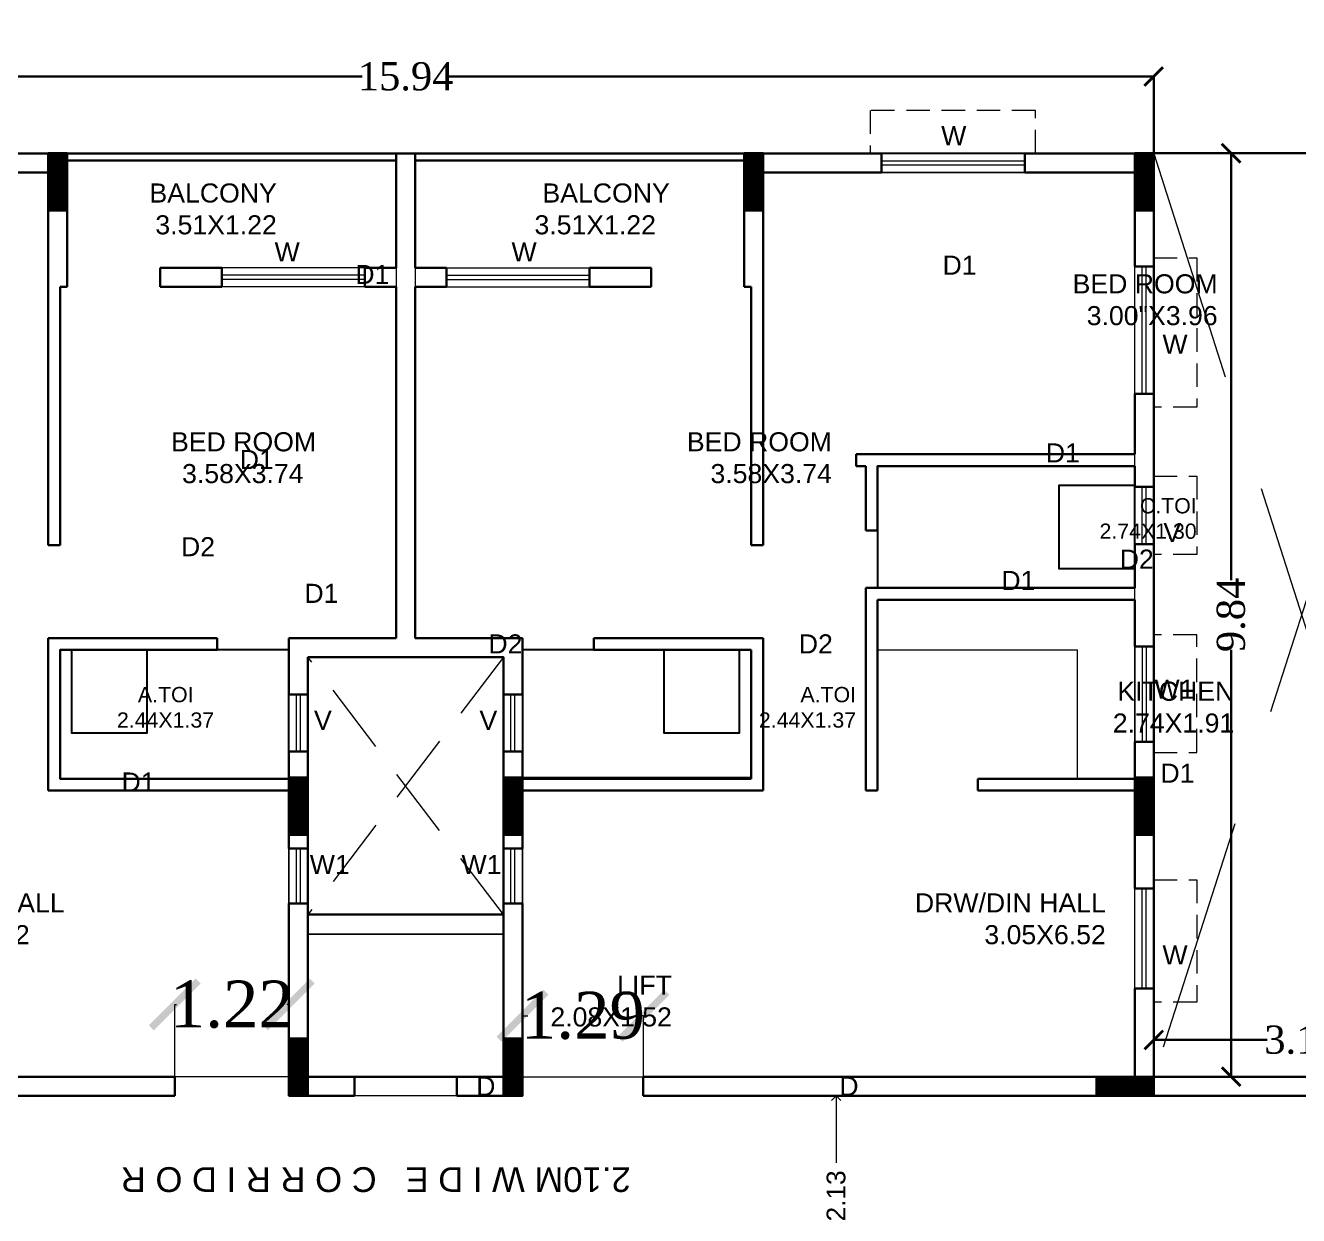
# Model space of a CAD drawing. Header units: metres. Extents: x 0 to 63445, y 32325 to 32915.
# Drawn here: x 63207.67 to 63221.24, y 32763.51 to 32776.19 of the extents above; entities that cross this region are included whole.
import ezdxf

# ---------------------------------------------------------------- set-up
doc = ezdxf.new("R2010")
doc.units = ezdxf.units.M
doc.header["$MEASUREMENT"] = 0
doc.header["$PDMODE"] = 34
doc.header["$PDSIZE"] = -10
for name, pattern in [('CONTINULUS', [0]), ('DASHED', [0.75, 0.5, -0.25]), ('DASHED2', [0.375, 0.25, -0.125])]:
    doc.linetypes.add(name, pattern=pattern)
doc.layers.get('0').update_dxf_attribs({"lineweight": 25})
doc.layers.add('BLK_1_FLR_1_BATH', color=3, linetype='Continuous', plot=False)
doc.layers.add('BLK_1_FLR_1_WATER_CLOSET', color=2, linetype='Continuous', plot=False)
for name, color, linetype, lineweight in [('BLK_1_FLR_1_BLT_UP_AREA', 14, 'DASHED', 9), ('BLK_1_FLR_1_BLT_UP_AREA_DEDUCT', 41, 'DASHED', 9), ('BLK_1_FLR_1_EXIT_WIDTH_DOOR', 7, 'Continuous', 0), ('BLK_1_FLR_1_LIFT_3', 1, 'DASHED', 9), ('BLK_1_FLR_1_UNITFA', 7, 'Continuous', 0), ('COLUMN', 1, 'Continuous', 30), ('DIM', 56, 'Continuous', 20), ('elev', 252, 'Continuous', 20), ('hatch', 251, 'Continuous', 20), ('PASSAGE_DOUBLELOADED', 7, 'Continuous', 20), ('TEXT-2', 65, 'Continuous', 18), ('wall', 7, 'Continuous', 30), ('window', 154, 'Continuous', 9)]:
    doc.layers.add(name, color=color, linetype=linetype, lineweight=lineweight)
doc.layers.add('text', color=65, linetype='Continuous')
doc.styles.add('Arial', font='arial.ttf', dxfattribs={"height": 0.2})
doc.styles.add('AutoDCRFont', font='arial.ttf')
doc.styles.get("Standard").update_dxf_attribs({"font": 'arial.ttf', "height": 0.4})
doc.styles.add('style2', font='arial.ttf', dxfattribs={"height": 0.25})
doc.styles.add('TNR', font='times.ttf', dxfattribs={"height": 0.5})
doc.dimstyles.new('ARCHANA', dxfattribs={"dimscale": 0, "dimtxt": 0.5, "dimasz": 0.5, "dimexe": 0, "dimexo": 0, "dimgap": 0, "dimtad": 0, "dimzin": 0, "dimdsep": 46, "dimtxsty": 'TNR', "dimblk": 'ARCHTICK', "dimcen": 0.09, "dimclrd": 36, "dimclre": 36, "dimclrt": 7, "dimadec": 0, "dimazin": 0, "dimtfac": 1, "dimtofl": 0, "dimtmove": 0, "dimatfit": 3, "dimldrblk": 'ARCHTICK', "dimfxl": 1, "dimfrac": 2, "dimtolj": 1, "dimtzin": 0, "dimlwd": -1, "dimlwe": -1, "dimarcsym": 0})
doc.dimstyles.new('INT DIM', dxfattribs={"dimtxt": 0.3, "dimasz": 0.1, "dimexe": 0.18, "dimexo": 0.0625, "dimgap": 0.09, "dimtad": 0, "dimzin": 0, "dimdsep": 46, "dimtxsty": 'style2', "dimblk": 'OPEN90', "dimcen": 0.09, "dimse1": 1, "dimse2": 1, "dimclrd": 250, "dimclrt": 256, "dimadec": 0, "dimazin": 0, "dimtfac": 1, "dimtofl": 0, "dimtmove": 0, "dimatfit": 3, "dimfxl": 0.18, "dimtolj": 1, "dimtzin": 0, "dimlwd": -1, "dimarcsym": 0})

# ---------------------------------------------------------------- blocks, each defined once
blk = doc.blocks.new('A$C7D115503')
at = {"layer": 'COLUMN', "ltscale": 3}
h = blk.add_hatch(dxfattribs=at)
h.set_pattern_fill('ANSI31', color=256, style=0)
h.paths.add_polyline_path([(-14.36, -11.59), (-6.36, -11.59), (-6.36, 12.41), (-14.36, 12.41)])
at = {"layer": 'COLUMN', "ltscale": 0.05}
for p, q in [((-14.36, 12.41), (-6.36, 12.41)), ((-14.36, 12.41), (-14.36, -11.59)), ((-6.36, 12.41), (-6.36, -11.59)), ((-6.36, -11.59), (-14.36, -11.59))]:
    blk.add_line(p, q, dxfattribs=at)
blk = doc.blocks.new('_ArchTick')
at = {"color": 0, "linetype": 'ByBlock', "const_width": 0.15}
blk.add_lwpolyline([(-0.5, -0.5), (0.5, 0.5)], dxfattribs=at)
blk = doc.blocks.new('*D258')
at = {"layer": 'Defpoints', "color": 0, "ltscale": 0.5, "transparency": 16777216}
for p in [(63219.694, 32775.641), (63203.75, 32774.823), (63219.694, 32774.823)]:
    blk.add_point(p, dxfattribs=at)
at = {"layer": 'wall', "color": 36, "ltscale": 0.5, "transparency": 16777216}
for p, q in [((63203.75, 32774.823), (63203.75, 32775.641)), ((63203.75, 32775.641), (63211.257, 32775.641)), ((63219.694, 32775.641), (63212.187, 32775.641)), ((63219.694, 32774.823), (63219.694, 32775.641))]:
    blk.add_line(p, q, dxfattribs=at)
at = {"layer": 'wall', "color": 36, "ltscale": 0.5, "transparency": 16777216, "xscale": 0.2, "yscale": 0.2, "zscale": 0.2, "rotation": 180}
blk.add_blockref('_ArchTick', (63203.75, 32775.641), dxfattribs=at)
at = {"layer": 'wall', "color": 36, "ltscale": 0.5, "transparency": 16777216, "xscale": 0.2, "yscale": 0.2, "zscale": 0.2}
blk.add_blockref('_ArchTick', (63219.694, 32775.641), dxfattribs=at)
at = {"layer": 'wall', "color": 7, "ltscale": 0.5, "transparency": 16777216, "insert": (63211.722, 32775.641), "char_height": 0.5, "attachment_point": 5, "style": 'TNR'}
blk.add_mtext('\\A1;{\\H0.6x;15.94}', dxfattribs=at)
blk = doc.blocks.new('*D259')
at = {"layer": 'Defpoints', "color": 0, "ltscale": 0.5, "transparency": 16777216}
for p in [(63219.694, 32774.824), (63219.694, 32764.985), (63220.518, 32764.985)]:
    blk.add_point(p, dxfattribs=at)
at = {"layer": 'wall', "color": 36, "ltscale": 0.5, "transparency": 16777216}
for p, q in [((63219.694, 32774.824), (63220.518, 32774.824)), ((63220.518, 32774.824), (63220.518, 32770.276)), ((63220.518, 32764.985), (63220.518, 32769.533)), ((63219.694, 32764.985), (63220.518, 32764.985))]:
    blk.add_line(p, q, dxfattribs=at)
at = {"layer": 'wall', "color": 36, "ltscale": 0.5, "transparency": 16777216, "xscale": 0.2, "yscale": 0.2, "zscale": 0.2}
for p, rotation in [((63220.518, 32774.824), 90), ((63220.518, 32764.985), 270)]:
    blk.add_blockref('_ArchTick', p, dxfattribs=dict(at, rotation=rotation))
at = {"layer": 'wall', "color": 7, "ltscale": 0.5, "transparency": 16777216, "insert": (63220.518, 32769.905), "char_height": 0.5, "attachment_point": 5, "rotation": 90, "style": 'TNR'}
blk.add_mtext('\\A1;{\\H0.6x;9.84}', dxfattribs=at)
blk = doc.blocks.new('*D260')
at = {"layer": 'Defpoints', "color": 0, "ltscale": 0.5, "transparency": 16777216}
for p in [(63219.694, 32765.377), (63219.694, 32764.985), (63222.843, 32764.985)]:
    blk.add_point(p, dxfattribs=at)
at = {"layer": 'wall', "color": 36, "ltscale": 0.5, "transparency": 16777216}
for p, q in [((63219.694, 32764.985), (63219.694, 32765.377)), ((63219.694, 32765.377), (63220.904, 32765.377)), ((63222.843, 32765.377), (63221.632, 32765.377)), ((63222.843, 32764.985), (63222.843, 32765.377))]:
    blk.add_line(p, q, dxfattribs=at)
at = {"layer": 'wall', "color": 36, "ltscale": 0.5, "transparency": 16777216, "xscale": 0.2, "yscale": 0.2, "zscale": 0.2, "rotation": 180}
blk.add_blockref('_ArchTick', (63219.694, 32765.377), dxfattribs=at)
at = {"layer": 'wall', "color": 36, "ltscale": 0.5, "transparency": 16777216, "xscale": 0.2, "yscale": 0.2, "zscale": 0.2}
blk.add_blockref('_ArchTick', (63222.843, 32765.377), dxfattribs=at)
at = {"layer": 'wall', "color": 7, "ltscale": 0.5, "transparency": 16777216, "insert": (63221.268, 32765.377), "char_height": 0.5, "attachment_point": 5, "style": 'TNR'}
blk.add_mtext('\\A1;{\\H0.6x;3.15}', dxfattribs=at)
blk = doc.blocks.new('_Open90')
at = {"color": 0, "linetype": 'ByBlock', "lineweight": -2}
for p, q in [((0, 0), (-1, 0)), ((-0.5, 0.5), (0, 0)), ((0, 0), (-0.5, -0.5))]:
    blk.add_line(p, q, dxfattribs=at)
blk = doc.blocks.new('*D323')
at = {"layer": 'Defpoints', "color": 0, "linetype": 'CONTINULUS', "ltscale": 0.05, "transparency": 16777216}
for p in [(63215.61, 32764.782), (63216.309, 32764.782), (63215.85, 32762.648)]:
    blk.add_point(p, dxfattribs=at)
at = {"layer": 'PASSAGE_DOUBLELOADED', "color": 250, "ltscale": 0.05, "transparency": 16777216}
for p, q in [((63216.309, 32764.682), (63216.309, 32764.067)), ((63216.309, 32762.748), (63216.309, 32763.364))]:
    blk.add_line(p, q, dxfattribs=at)
at = {"layer": 'PASSAGE_DOUBLELOADED', "color": 250, "linetype": 'CONTINULUS', "ltscale": 0.05, "transparency": 16777216, "xscale": 0.1, "yscale": 0.1, "zscale": 0.1}
for p, rotation in [((63216.309, 32764.782), 90), ((63216.309, 32762.648), 270)]:
    blk.add_blockref('_Open90', p, dxfattribs=dict(at, rotation=rotation))
at = {"layer": 'PASSAGE_DOUBLELOADED', "linetype": 'CONTINULUS', "ltscale": 0.05, "transparency": 16777216, "insert": (63216.309, 32763.715), "char_height": 0.2, "attachment_point": 5, "rotation": 90, "style": 'Arial', "bg_fill": 3, "box_fill_scale": 1.25, "bg_fill_color": 256, "bg_fill_true_color": 13158600, "bg_fill_transparency": 0}
blk.add_mtext('\\A1;2.13', dxfattribs=at)
blk = doc.blocks.new('*D433')
at = {"layer": 'Defpoints', "color": 0, "ltscale": 3, "transparency": 16777216}
for p in [(0.832, 32781.665), (63266.619, 32781.665), (0, 32768.914)]:
    blk.add_point(p, dxfattribs=at)
at = {"layer": 'DIM', "ltscale": 3, "transparency": 16777216}
for p, q in [((5.832, 32781.665), (0.832, 32781.665)), ((0.832, 32781.665), (0.832, 32775.684)), ((0.832, 32768.914), (0.832, 32774.895)), ((0, 32768.914), (0.832, 32768.914))]:
    blk.add_line(p, q, dxfattribs=at)
at = {"layer": 'DIM', "ltscale": 3, "transparency": 16777216, "xscale": 0.05, "yscale": 0.05, "zscale": 0.05}
for p, rotation in [((0.832, 32781.665), 90), ((0.832, 32768.914), 270)]:
    blk.add_blockref('_ArchTick', p, dxfattribs=dict(at, rotation=rotation))
at = {"layer": 'DIM', "color": 7, "ltscale": 3, "transparency": 16777216, "insert": (0.832, 32775.289), "char_height": 0.4, "attachment_point": 5, "rotation": 90}
blk.add_mtext('\\A1;{\\H0.6x;12.75}', dxfattribs=at)
blk = doc.blocks.new('*D465')
at = {"layer": 'BLK_1_FLR_1_EXIT_WIDTH_DOOR', "color": 36, "ltscale": 0.5, "transparency": 16777216}
for p, q in [((63209.262, 32764.782), (63209.262, 32765.754)), ((63209.262, 32765.754), (63209.282, 32765.754)), ((63210.477, 32765.754), (63210.457, 32765.754)), ((63210.477, 32764.782), (63210.477, 32765.754))]:
    blk.add_line(p, q, dxfattribs=at)
at = {"layer": 'Defpoints', "color": 0, "ltscale": 0.5, "transparency": 16777216}
for p in [(63210.477, 32765.754), (63209.262, 32764.782), (63210.477, 32764.782)]:
    blk.add_point(p, dxfattribs=at)
at = {"layer": 'BLK_1_FLR_1_EXIT_WIDTH_DOOR', "color": 36, "ltscale": 0.5, "transparency": 16777216, "xscale": 0.5, "yscale": 0.5, "zscale": 0.5, "rotation": 180}
blk.add_blockref('_ArchTick', (63209.262, 32765.754), dxfattribs=at)
at = {"layer": 'BLK_1_FLR_1_EXIT_WIDTH_DOOR', "color": 36, "ltscale": 0.5, "transparency": 16777216, "xscale": 0.5, "yscale": 0.5, "zscale": 0.5}
blk.add_blockref('_ArchTick', (63210.477, 32765.754), dxfattribs=at)
at = {"layer": 'BLK_1_FLR_1_EXIT_WIDTH_DOOR', "color": 7, "ltscale": 0.5, "transparency": 16777216, "insert": (63209.87, 32765.754), "char_height": 0.5, "attachment_point": 5, "style": 'TNR'}
blk.add_mtext('\\A1;1.22', dxfattribs=at)
blk = doc.blocks.new('*D467')
at = {"layer": 'BLK_1_FLR_1_EXIT_WIDTH_DOOR', "color": 36, "ltscale": 0.5, "transparency": 16777216}
for p, q in [((63212.967, 32764.782), (63212.967, 32765.635)), ((63212.967, 32765.635), (63213.024, 32765.635)), ((63214.255, 32765.635), (63214.198, 32765.635)), ((63214.255, 32764.782), (63214.255, 32765.635))]:
    blk.add_line(p, q, dxfattribs=at)
at = {"layer": 'Defpoints', "color": 0, "ltscale": 0.5, "transparency": 16777216}
for p in [(63214.255, 32765.635), (63212.967, 32764.782), (63214.255, 32764.782)]:
    blk.add_point(p, dxfattribs=at)
at = {"layer": 'BLK_1_FLR_1_EXIT_WIDTH_DOOR', "color": 36, "ltscale": 0.5, "transparency": 16777216, "xscale": 0.5, "yscale": 0.5, "zscale": 0.5, "rotation": 180}
blk.add_blockref('_ArchTick', (63212.967, 32765.635), dxfattribs=at)
at = {"layer": 'BLK_1_FLR_1_EXIT_WIDTH_DOOR', "color": 36, "ltscale": 0.5, "transparency": 16777216, "xscale": 0.5, "yscale": 0.5, "zscale": 0.5}
blk.add_blockref('_ArchTick', (63214.255, 32765.635), dxfattribs=at)
at = {"layer": 'BLK_1_FLR_1_EXIT_WIDTH_DOOR', "color": 7, "ltscale": 0.5, "transparency": 16777216, "insert": (63213.611, 32765.635), "char_height": 0.5, "attachment_point": 5, "style": 'TNR'}
blk.add_mtext('\\A1;1.29', dxfattribs=at)

msp = doc.modelspace()

# ---------------------------------------------------------------- linework, layer by layer
at = {"layer": 'BLK_1_FLR_1_BATH', "color": 3}
for points in [[(63219.4908, 32771.4902), (63216.7513, 32771.4902), (63216.7513, 32770.1936), (63219.4908, 32770.1936)], [(63210.4774, 32769.532), (63208.0389, 32769.532), (63208.0389, 32768.1603), (63210.4774, 32768.1603)], [(63215.4052, 32769.532), (63212.9667, 32769.532), (63212.9667, 32768.173), (63215.4052, 32768.173)]]:
    msp.add_lwpolyline(points, close=True, dxfattribs=at)
at = {"layer": 'BLK_1_FLR_1_BLT_UP_AREA_DEDUCT', "color": 14, "linetype": 'Continuous'}
for points in [[(63222.8426, 32764.782), (63219.694, 32764.782), (63219.694, 32774.8239), (63222.8426, 32774.8239)], [(63212.7634, 32769.4558), (63210.6806, 32769.4558), (63210.6806, 32766.7125), (63212.7634, 32766.7125)], [(63210.6806, 32766.5025), (63212.7634, 32766.5025), (63212.7634, 32764.9852), (63210.6806, 32764.9852)]]:
    msp.add_lwpolyline(points, close=True, dxfattribs=at)
at = {"layer": 'BLK_1_FLR_1_LIFT_3', "color": 1, "linetype": 'CONTINULUS', "ltscale": 0.05}
msp.add_lwpolyline([(63212.7634, 32766.5025), (63210.6806, 32766.5025), (63210.6806, 32764.9852), (63212.7634, 32764.9852)], close=True, dxfattribs=at)
at = {"layer": 'BLK_1_FLR_1_UNITFA', "color": 3, "ltscale": 0.5}
for points in [[(63211.6204, 32774.7466), (63211.6204, 32769.659), (63210.4773, 32769.659), (63210.4773, 32764.9852), (63203.9532, 32764.9852), (63203.9532, 32774.6196), (63207.9881, 32774.6196), (63207.9881, 32774.7466), (63211.6204, 32774.7466)], [(63211.8236, 32774.7466), (63211.8236, 32769.659), (63212.9666, 32769.659), (63212.9666, 32764.9852), (63219.4908, 32764.9852), (63219.4908, 32774.6196), (63215.4559, 32774.6196), (63215.4559, 32774.7466), (63211.8236, 32774.7466)]]:
    msp.add_lwpolyline(points, close=True, dxfattribs=at)
at = {"layer": 'BLK_1_FLR_1_WATER_CLOSET', "color": 3}
for points in [[(63219.4908, 32771.2844), (63218.6821, 32771.2844), (63218.6821, 32770.3994), (63219.4908, 32770.3994)], [(63208.9689, 32769.532), (63208.1603, 32769.532), (63208.1603, 32768.647), (63208.9689, 32768.647)], [(63215.2804, 32769.532), (63214.4717, 32769.532), (63214.4717, 32768.647), (63215.2804, 32768.647)]]:
    msp.add_lwpolyline(points, close=True, dxfattribs=at)
at = {"layer": 'elev', "ltscale": 0.05}
for p in [(63216.7513, 32769.532), (63218.8812, 32768.1603)]:
    msp.add_line(p, (63218.8812, 32769.532), dxfattribs=at)
at = {"layer": 'elev', "linetype": 'DASHED2', "ltscale": 3}
for p, q in [((63212.7634, 32769.4558), (63210.6806, 32766.7125)), ((63212.7634, 32766.7125), (63210.6806, 32769.4558))]:
    msp.add_line(p, q, dxfattribs=at)
at = {"layer": 'hatch', "linetype": 'DASHED2', "ltscale": 10}
for p, q in [((63222.8426, 32774.8239), (63219.694, 32764.9852)), ((63219.694, 32774.8228), (63222.8426, 32764.9852))]:
    msp.add_line(p, q, dxfattribs=at)
at = {"layer": 'hatch'}
for p, q in [((63212.2681, 32764.9852), (63211.0489, 32764.9852)), ((63212.2681, 32764.782), (63211.0489, 32764.782))]:
    msp.add_line(p, q, dxfattribs=at)
at = {"layer": 'wall', "ltscale": 0.05}
for p, q in [((63207.9119, 32774.8228), (63206.6496, 32774.8228)), ((63207.9119, 32774.2132), (63207.9119, 32774.8228)), ((63207.9119, 32774.8228), (63211.6204, 32774.8228)), ((63211.8236, 32774.8228), (63211.6204, 32774.8228)), ((63211.6204, 32774.8228), (63211.8236, 32774.8228)), ((63211.6204, 32774.8228), (63211.6204, 32773.6036)), ((63211.6204, 32774.8228), (63211.8236, 32774.8228)), ((63211.6204, 32774.8228), (63211.6204, 32773.6036)), ((63211.8236, 32774.8228), (63211.6204, 32774.8228)), ((63211.8236, 32774.8228), (63211.8236, 32773.6036)), ((63215.5321, 32774.8228), (63211.8236, 32774.8228)), ((63211.8236, 32774.8228), (63211.8236, 32773.6036)), ((63215.5321, 32774.8228), (63216.7943, 32774.8228)), ((63215.5321, 32774.2132), (63215.5321, 32774.8228)), ((63218.3184, 32774.8228), (63219.694, 32774.8228)), ((63219.694, 32773.6154), (63219.694, 32774.8228)), ((63207.9881, 32774.2132), (63207.9881, 32774.7466)), ((63207.9881, 32774.7466), (63211.6204, 32774.7466)), ((63215.4559, 32774.7466), (63211.8236, 32774.7466)), ((63215.4559, 32774.2132), (63215.4559, 32774.7466)), ((63218.3184, 32774.6196), (63218.3184, 32774.6323)), ((63207.9119, 32774.6196), (63206.6496, 32774.6196)), ((63215.5321, 32774.6196), (63216.7943, 32774.6196)), ((63218.3184, 32774.6196), (63219.4908, 32774.6196)), ((63219.4908, 32773.6154), (63219.4908, 32774.6196)), ((63207.9119, 32770.6496), (63207.9119, 32774.2132)), ((63208.1151, 32773.4004), (63208.1151, 32774.2132)), ((63215.3289, 32773.4004), (63215.3289, 32774.2132)), ((63215.5321, 32770.6496), (63215.5321, 32774.2132)), ((63209.7616, 32773.6036), (63209.1057, 32773.6036)), ((63209.1057, 32773.4004), (63209.1057, 32773.6036)), ((63211.6204, 32773.6036), (63211.2857, 32773.6036)), ((63211.8236, 32773.6036), (63212.1583, 32773.6036)), ((63213.6823, 32773.6036), (63214.3383, 32773.6036)), ((63214.3383, 32773.4004), (63214.3383, 32773.6036)), ((63208.1151, 32773.4004), (63208.0389, 32773.4004)), ((63208.0389, 32770.6496), (63208.0389, 32773.4004)), ((63209.7616, 32773.4004), (63209.1057, 32773.4004)), ((63211.6204, 32773.4004), (63211.2857, 32773.4004)), ((63211.6204, 32773.4004), (63211.6204, 32769.659)), ((63211.6204, 32773.4004), (63211.6204, 32769.659)), ((63211.8236, 32773.4004), (63212.1583, 32773.4004)), ((63211.8236, 32773.4004), (63211.8236, 32769.659)), ((63211.8236, 32773.4004), (63211.8236, 32769.659)), ((63213.6823, 32773.4004), (63214.3383, 32773.4004)), ((63215.3289, 32773.4004), (63215.4051, 32773.4004)), ((63215.4051, 32770.6496), (63215.4051, 32773.4004)), ((63219.4908, 32771.6172), (63219.4908, 32772.2617)), ((63219.694, 32771.2683), (63219.694, 32772.2617)), ((63216.5227, 32771.6172), (63219.4908, 32771.6172)), ((63216.5227, 32771.4902), (63216.5227, 32771.6172)), ((63216.6243, 32771.6172), (63219.4908, 32771.6172)), ((63216.5227, 32771.4902), (63216.6243, 32771.4902)), ((63216.6243, 32770.8032), (63216.6243, 32771.4902)), ((63216.7513, 32771.4902), (63219.4908, 32771.4902)), ((63216.7513, 32771.4902), (63219.4908, 32771.4902)), ((63216.7513, 32770.8032), (63216.7513, 32771.4902)), ((63219.4908, 32771.2683), (63219.4908, 32771.4902)), ((63216.6243, 32770.8032), (63216.7513, 32770.8032)), ((63208.0389, 32770.6496), (63207.9119, 32770.6496)), ((63208.0389, 32770.6496), (63207.9119, 32770.6496)), ((63215.4051, 32770.6496), (63215.5321, 32770.6496)), ((63215.4051, 32770.6496), (63215.5321, 32770.6496)), ((63219.4908, 32770.1936), (63219.4908, 32770.6586)), ((63219.694, 32769.5698), (63219.694, 32770.6586)), ((63216.6243, 32770.1936), (63219.4908, 32770.1936)), ((63216.6243, 32768.0333), (63216.6243, 32770.1936)), ((63216.7513, 32770.0666), (63219.4908, 32770.0666)), ((63216.7513, 32768.0333), (63216.7513, 32770.0666)), ((63219.4908, 32769.5698), (63219.4908, 32770.0666)), ((63209.7153, 32769.659), (63207.9119, 32769.659)), ((63207.9119, 32768.0333), (63207.9119, 32769.659)), ((63209.7153, 32769.659), (63209.7153, 32769.532)), ((63211.6204, 32769.659), (63210.4773, 32769.659)), ((63210.4773, 32769.659), (63210.4773, 32769.0577)), ((63211.8236, 32769.659), (63212.9666, 32769.659)), ((63212.9666, 32769.659), (63212.9666, 32769.0577)), ((63213.7286, 32769.659), (63215.5321, 32769.659)), ((63213.7286, 32769.659), (63213.7286, 32769.532)), ((63215.5321, 32768.0333), (63215.5321, 32769.659)), ((63209.7153, 32769.532), (63208.0389, 32769.532)), ((63208.0389, 32768.1603), (63208.0389, 32769.532)), ((63213.7286, 32769.532), (63215.4051, 32769.532)), ((63215.4051, 32768.1603), (63215.4051, 32769.532)), ((63210.6806, 32769.4558), (63212.7634, 32769.4558)), ((63210.6806, 32769.4558), (63210.6806, 32769.0577)), ((63212.7634, 32769.4558), (63212.7634, 32769.0577)), ((63219.4908, 32768.1603), (63219.4908, 32768.5538)), ((63219.694, 32766.9901), (63219.694, 32768.5538)), ((63210.4773, 32768.448), (63210.4773, 32768.1603)), ((63210.6806, 32768.448), (63210.6806, 32767.4151)), ((63212.7634, 32768.448), (63212.7634, 32767.4151)), ((63212.9666, 32768.448), (63212.9666, 32768.1603)), ((63208.0389, 32768.1603), (63210.4773, 32768.1603)), ((63215.4051, 32768.1603), (63212.9666, 32768.1603)), ((63217.8182, 32768.0333), (63217.8182, 32768.1603)), ((63217.8182, 32768.1603), (63219.4908, 32768.1603)), ((63207.9119, 32768.0333), (63210.4773, 32768.0333)), ((63210.4773, 32768.0333), (63210.4773, 32767.4151)), ((63215.5321, 32768.0333), (63212.9666, 32768.0333)), ((63212.9666, 32768.0333), (63212.9666, 32767.4151)), ((63216.6243, 32768.0333), (63216.7513, 32768.0333)), ((63217.8182, 32768.0333), (63219.4908, 32768.0333)), ((63219.4908, 32766.9901), (63219.4908, 32768.0333)), ((63210.4773, 32766.8308), (63210.4773, 32764.782)), ((63210.6806, 32766.8308), (63210.6806, 32766.7125)), ((63212.7634, 32766.8308), (63212.7634, 32766.7125)), ((63212.9666, 32766.8308), (63212.9666, 32764.782)), ((63210.6806, 32766.7125), (63210.6806, 32764.9852)), ((63212.7634, 32766.7125), (63212.7634, 32764.9852)), ((63219.4908, 32764.9852), (63219.4908, 32765.9232)), ((63219.694, 32764.9852), (63219.694, 32765.9232)), ((63209.262, 32764.9852), (63203.9532, 32764.9852)), ((63209.262, 32764.9852), (63209.262, 32764.782)), ((63214.2547, 32764.9852), (63219.4908, 32764.9852)), ((63214.2547, 32764.9852), (63214.2547, 32764.782))]:
    msp.add_line(p, q, dxfattribs=at)
at = {"layer": 'wall', "ltscale": 3}
for p, q in [((63216.7943, 32774.8228), (63216.7943, 32774.6196)), ((63218.3184, 32774.8228), (63218.3184, 32774.6196)), ((63209.7616, 32773.6036), (63209.7616, 32773.4004)), ((63211.2857, 32773.6036), (63211.2857, 32773.4004)), ((63212.1583, 32773.6036), (63212.1583, 32773.4004)), ((63213.6823, 32773.6036), (63213.6823, 32773.4004)), ((63219.4908, 32773.6154), (63219.694, 32773.6154)), ((63219.4908, 32772.2617), (63219.694, 32772.2617)), ((63219.4908, 32771.2683), (63219.694, 32771.2683)), ((63219.4908, 32770.6586), (63219.694, 32770.6586)), ((63219.694, 32769.5698), (63219.4908, 32769.5698)), ((63210.4773, 32769.0577), (63210.6806, 32769.0577)), ((63212.9666, 32769.0577), (63212.7634, 32769.0577)), ((63219.694, 32768.5538), (63219.4908, 32768.5538)), ((63210.4773, 32768.448), (63210.6806, 32768.448)), ((63212.9666, 32768.448), (63212.7634, 32768.448)), ((63210.4773, 32767.4151), (63210.6806, 32767.4151)), ((63212.9666, 32767.4151), (63212.7634, 32767.4151)), ((63219.4908, 32766.9901), (63219.694, 32766.9901)), ((63210.4773, 32766.8308), (63210.6806, 32766.8308)), ((63212.9666, 32766.8308), (63212.7634, 32766.8308)), ((63219.4908, 32765.9232), (63219.694, 32765.9232))]:
    msp.add_line(p, q, dxfattribs=at)
at = {"layer": 'wall'}
for p, q in [((63222.8426, 32774.8239), (63219.694, 32774.8239)), ((63212.7634, 32766.7125), (63210.6806, 32766.7125)), ((63212.7634, 32766.7125), (63210.6806, 32766.7125)), ((63210.6806, 32764.9852), (63211.1759, 32764.9852)), ((63211.1759, 32764.9852), (63211.1759, 32764.782)), ((63212.7634, 32764.9852), (63212.2681, 32764.9852)), ((63212.2681, 32764.9852), (63212.2681, 32764.782)), ((63222.8426, 32764.9852), (63214.2547, 32764.9852)), ((63210.4773, 32764.782), (63211.1759, 32764.782)), ((63212.9666, 32764.782), (63212.2681, 32764.782)), ((63222.8426, 32764.782), (63214.2547, 32764.782))]:
    msp.add_line(p, q, dxfattribs=at)
at = {"layer": 'wall', "ltscale": 0.1}
for p, q in [((63219.4908, 32770.6586), (63219.4908, 32770.6009)), ((63210.4773, 32768.448), (63210.4773, 32768.3903)), ((63212.9666, 32768.448), (63212.9666, 32768.3903))]:
    msp.add_line(p, q, dxfattribs=at)
at = {"layer": 'wall', "ltscale": 0.5}
msp.add_line((63204.3596, 32764.782), (63209.262, 32764.782), dxfattribs=at)
msp.add_lwpolyline([(63184.3601, 32774.8239), (63200.3042, 32774.8239), (63200.3042, 32764.9852), (63203.7499, 32764.9852), (63203.7499, 32774.8228), (63219.694, 32774.8239), (63219.694, 32764.9852), (63222.8426, 32764.9852)], dxfattribs=at)
for points in [[(63210.6806, 32769.4558), (63212.7634, 32769.4558), (63212.7634, 32766.7125), (63210.6806, 32766.7125)], [(63210.6806, 32766.7125), (63212.7634, 32766.7125), (63212.7634, 32764.9852), (63210.6806, 32764.9852)]]:
    msp.add_lwpolyline(points, close=True, dxfattribs=at)
at = {"layer": 'window'}
for p, q in [((63216.7943, 32774.8228), (63218.3175, 32774.8228)), ((63216.7943, 32774.7429), (63218.3175, 32774.7429)), ((63216.7943, 32774.6996), (63218.3175, 32774.6996)), ((63216.7943, 32774.6196), (63218.3175, 32774.6196)), ((63211.2857, 32773.6036), (63209.7616, 32773.6036)), ((63212.1583, 32773.6036), (63213.6823, 32773.6036)), ((63219.4908, 32772.2617), (63219.4908, 32773.6154)), ((63219.5708, 32772.2617), (63219.5708, 32773.6154)), ((63219.6141, 32772.2617), (63219.6141, 32773.6154)), ((63219.694, 32772.2617), (63219.694, 32773.6154)), ((63211.2857, 32773.5236), (63209.7625, 32773.5236)), ((63211.2857, 32773.4803), (63209.7625, 32773.4803)), ((63211.2857, 32773.4004), (63209.7625, 32773.4004)), ((63212.1583, 32773.5236), (63213.6814, 32773.5236)), ((63212.1583, 32773.4803), (63213.6814, 32773.4803)), ((63212.1583, 32773.4004), (63213.6814, 32773.4004)), ((63219.4908, 32771.2673), (63219.4908, 32771.2683)), ((63219.4908, 32770.6586), (63219.4908, 32771.2683)), ((63219.5708, 32770.6586), (63219.5708, 32771.2683)), ((63219.5708, 32771.2673), (63219.5708, 32771.2683)), ((63219.6141, 32770.6586), (63219.6141, 32771.2683)), ((63219.6141, 32771.2673), (63219.6141, 32771.2683)), ((63219.694, 32771.2673), (63219.694, 32771.2683)), ((63219.694, 32770.6586), (63219.694, 32771.2683)), ((63219.4908, 32769.5698), (63219.4908, 32768.5538)), ((63219.5708, 32769.5698), (63219.5708, 32768.5538)), ((63219.6141, 32769.5698), (63219.6141, 32768.5538)), ((63219.694, 32769.5698), (63219.694, 32768.5538)), ((63210.4773, 32769.0567), (63210.4773, 32769.0577)), ((63210.4773, 32768.448), (63210.4773, 32769.0567)), ((63210.5573, 32769.0567), (63210.5573, 32769.0577)), ((63210.5573, 32768.448), (63210.5573, 32769.0567)), ((63210.6006, 32768.448), (63210.6006, 32769.0567)), ((63210.6007, 32769.0567), (63210.6007, 32769.0577)), ((63210.6806, 32769.0567), (63210.6806, 32769.0577)), ((63210.6806, 32768.448), (63210.6806, 32769.0567)), ((63212.7634, 32769.0567), (63212.7634, 32769.0577)), ((63212.7634, 32768.448), (63212.7634, 32769.0567)), ((63212.8433, 32769.0567), (63212.8433, 32769.0577)), ((63212.8433, 32768.448), (63212.8433, 32769.0567)), ((63212.8866, 32769.0567), (63212.8866, 32769.0577)), ((63212.8867, 32768.448), (63212.8867, 32769.0567)), ((63212.9666, 32769.0567), (63212.9666, 32769.0577)), ((63212.9666, 32768.448), (63212.9666, 32769.0567)), ((63210.4773, 32768.448), (63210.4773, 32768.4481)), ((63212.9666, 32768.448), (63212.9666, 32768.4481)), ((63210.4773, 32766.8308), (63210.4773, 32767.4141)), ((63210.5573, 32766.8361), (63210.5573, 32767.4141)), ((63210.6006, 32766.8361), (63210.6006, 32767.4141)), ((63210.6806, 32766.8361), (63210.6806, 32767.4141)), ((63212.7634, 32766.8361), (63212.7634, 32767.4141)), ((63212.8433, 32766.8361), (63212.8433, 32767.4141)), ((63212.8867, 32766.8361), (63212.8867, 32767.4141)), ((63212.9666, 32766.8308), (63212.9666, 32767.4141)), ((63219.4908, 32765.9232), (63219.4908, 32766.9901)), ((63219.5708, 32765.9285), (63219.5708, 32766.9892)), ((63219.6141, 32765.9285), (63219.6141, 32766.9892)), ((63219.694, 32765.9285), (63219.694, 32766.9892))]:
    msp.add_line(p, q, dxfattribs=at)
at = {"layer": 'window', "color": 8, "linetype": 'DASHED2'}
for points in [[(63218.4326, 32774.8228), (63218.4326, 32775.28), (63216.6705, 32775.28), (63216.6705, 32774.8228)], [(63219.694, 32773.7091), (63220.1512, 32773.7091), (63220.1512, 32772.1174), (63219.694, 32772.1174)], [(63219.694, 32771.3834), (63220.1512, 32771.3834), (63220.1512, 32770.5494), (63219.694, 32770.5494)], [(63219.694, 32768.4395), (63220.1512, 32768.4395), (63220.1512, 32769.6937), (63219.694, 32769.6937)], [(63219.694, 32767.0838), (63220.1512, 32767.0838), (63220.1512, 32765.7789), (63219.694, 32765.7789)]]:
    msp.add_lwpolyline(points, dxfattribs=at)

# ---------------------------------------------------------------- block references
at = {"layer": 'COLUMN', "ltscale": 0.05, "yscale": 0.025400733691282, "zscale": 0.025400733691282}
for p, xscale, rotation in [((63208.2767, 32774.5285), -0.025400733691282, 180), ((63215.1673, 32774.5285), 0.025400733691282, 180), ((63219.3292, 32774.5285), 0.025400733691282, 180), ((63210.8422, 32767.8787), -0.025400733691282, 180), ((63212.6018, 32767.8787), 0.025400733691282, 180), ((63219.3292, 32767.8787), 0.025400733691282, 180), ((63210.8422, 32765.0974), -0.025400733691282, 180), ((63212.6018, 32765.0974), 0.025400733691282, 180), ((63219.3787, 32764.6204), 0.025400733691282, 270)]:
    msp.add_blockref('A$C7D115503', p, dxfattribs=dict(at, xscale=xscale, rotation=rotation))

# ---------------------------------------------------------------- texts
at = {"layer": 'text'}
for s, insert, char_height, width, attachment_point in [(' BALCONY\\P3.51X1.22', (63210.349, 32774.5019), 0.20321, 1.445887, 3), ('\\pi0.00625; BALCONY\\P\\pi0;3.51X1.22', (63213.0949, 32774.5019), 0.203206, 1.445887, 1), ('D1', (63217.8059, 32773.5298), 0.20321, 5.867919, 9), ('D1', (63211.5487, 32773.4313), 0.20321, 5.867919, 9), ('BED ROOM\\P3.00"X3.96', (63220.3745, 32773.5341), 0.20321, 5.588511, 3), ('\\pi2.04256;BED ROOM\\P\\pi2.1599;3.58X3.74', (63207.1797, 32771.8511), 0.203206, 5.588511, 1), ('BED ROOM\\P3.58X3.74', (63216.2643, 32771.8511), 0.20321, 5.588511, 3), ('D1', (63210.317, 32771.4591), 0.20321, 5.867919, 9), ('D1', (63218.9065, 32771.5295), 0.20321, 5.867919, 9), ('C.TOI\\P2.74X1.30', (63220.1512, 32771.1493), 0.16256, 4.465728, 3), ('D2', (63209.6909, 32770.53), 0.20321, 5.867919, 9), ('D2', (63219.694, 32770.3978), 0.20321, 5.867919, 9), ('D1', (63218.4326, 32770.1704), 0.20321, 5.867919, 9), ('D1', (63211.0061, 32770.0332), 0.20321, 5.867919, 9), ('D2', (63212.9666, 32769.4945), 0.20321, 5.867919, 9), ('D2', (63216.2741, 32769.4945), 0.20321, 5.867919, 9), ('KITCHEN\\P2.74X1.91', (63220.5518, 32769.1935), 0.20321, 5.588511, 3), ('\\pi1.94655;A.TOI\\P\\pi1.7236;2.44X1.37', (63206.9223, 32769.1375), 0.162565, 4.465728, 1), ('A.TOI\\P2.44X1.37', (63216.5217, 32769.1375), 0.16256, 4.465728, 3), ('D1', (63220.128, 32768.1169), 0.20321, 5.867919, 9), ('D1', (63209.0572, 32768.0231), 0.20321, 5.867919, 9), ('\\pi1.79292;DRW/DIN HALL\\P\\pi2.16052;3.05X6.52', (63204.2611, 32766.9385), 0.203206, 5.588511, 1), ('DRW/DIN HALL\\P3.05X6.52', (63219.1829, 32766.9385), 0.203206, 5.588511, 3), ('LIFT\\P2.08X1.52', (63214.5587, 32766.0621), 0.20321, 5.537709, 3), ('D', (63212.6787, 32764.782), 0.2032, 5.867919, 9), ('D', (63216.5485, 32764.782), 0.2032, 5.867919, 9)]:
    msp.add_mtext(s, dxfattribs=dict(at, insert=insert, char_height=char_height, width=width, attachment_point=attachment_point))
at = {"layer": 'text', "insert": (63208.6868, 32764.0248), "char_height": 0.264168, "width": 7.000896, "attachment_point": 9, "rotation": 180}
msp.add_mtext('2.10M W I D E   C O R R I D O R', dxfattribs=at)
at = {"layer": 'TEXT-2', "width": 0.183842, "style": 'AutoDCRFont'}
for s, insert, char_height, attachment_point in [('W', (63217.4288, 32775.1126), 0.2032, 1), ('W', (63210.5937, 32773.8738), 0.2032, 3), ('W', (63212.8503, 32773.8738), 0.2032, 1), ('W', (63219.7866, 32772.8918), 0.2032, 1), ('V', (63219.7965, 32770.8846), 0.2032, 1), ('W1', (63219.7022, 32769.2162), 0.20321, 1), ('V', (63210.9348, 32768.8833), 0.2032, 3), ('V', (63212.5091, 32768.8833), 0.2032, 1), ('W1', (63211.1264, 32767.3464), 0.20321, 3), ('W1', (63212.3175, 32767.3464), 0.20321, 1), ('W', (63219.7866, 32766.3837), 0.2032, 1)]:
    msp.add_mtext(s, dxfattribs=dict(at, insert=insert, char_height=char_height, attachment_point=attachment_point))

# ---------------------------------------------------------------- dimensions: what is measured, and where the dimension line sits
at = {"layer": 'BLK_1_FLR_1_EXIT_WIDTH_DOOR', "color": 1, "ltscale": 0.5}
for base, p1, p2, picture, middle in [((63210.4773, 32765.7536), (63209.262, 32764.782), (63210.4773, 32764.782), '*D465', (63209.8697, 32765.7536)), ((63214.2547, 32765.6353), (63212.9666, 32764.782), (63214.2547, 32764.782), '*D467', (63213.6107, 32765.6353))]:
    dim = msp.add_linear_dim(base=base, p1=p1, p2=p2, dimstyle='ARCHANA', override={"dimscale": 1, "dimfxl": 6, "dimarcsym": 1}, dxfattribs=at)
    dim.commit()
    dim.dimension.update_dxf_attribs({"geometry": picture, "text_midpoint": middle})
at = {"layer": 'DIM', "ltscale": 3}
dim = msp.add_linear_dim(base=(0.8318, 32781.6651), p1=(0, 32768.9139), p2=(63266.6191, 32781.6651), angle=90, text='{\\H0.6x;<>}', dimstyle='ARCHANA', override={"dimscale": 1, "dimtxt": 0.278, "dimasz": 0.05, "dimtxsty": 'Standard', "dimclrd": 256, "dimclre": 256, "dimfxl": 5, "dimfxlon": 1, "dimarcsym": 1}, dxfattribs=at)
dim.commit()
dim.dimension.update_dxf_attribs({"geometry": '*D433', "text_midpoint": (0.8318, 32775.2895)})
at = {"layer": 'wall', "ltscale": 0.5}
for base, p1, p2, picture, middle in [((63219.694, 32775.641), (63203.7499, 32774.8228), (63219.694, 32774.8228), '*D258', (63211.722, 32775.641)), ((63219.694, 32765.377), (63222.8426, 32764.9852), (63219.694, 32764.9852), '*D260', (63221.2683, 32765.377))]:
    dim = msp.add_linear_dim(base=base, p1=p1, p2=p2, text='{\\H0.6x;<>}', dimstyle='ARCHANA', override={"dimscale": 1, "dimtxt": 0.3, "dimasz": 0.2, "dimfxl": 6, "dimarcsym": 1}, dxfattribs=at)
    dim.commit()
    dim.dimension.update_dxf_attribs({"geometry": picture, "text_midpoint": middle})
dim = msp.add_linear_dim(base=(63220.5182, 32764.9852), p1=(63219.694, 32774.8239), p2=(63219.694, 32764.9852), angle=90, text='{\\H0.6x;<>}', dimstyle='ARCHANA', override={"dimscale": 1, "dimtxt": 0.3, "dimasz": 0.2, "dimfxl": 6, "dimarcsym": 1}, dxfattribs=at)
dim.commit()
dim.dimension.update_dxf_attribs({"geometry": '*D259', "text_midpoint": (63220.5182, 32769.9046)})

# ---------------------------------------------------------------- next in the draw order: dimensions: what is measured, and where the dimension line sits
at = {"layer": 'PASSAGE_DOUBLELOADED', "color": 2, "linetype": 'CONTINULUS', "ltscale": 0.05}
dim = msp.add_linear_dim(base=(63216.3089, 32764.782), p1=(63215.8505, 32762.6484), p2=(63215.6103, 32764.782), angle=90, dimstyle='INT DIM', override={"dimtxt": 0.2, "dimtxsty": 'Arial', "dimfxl": 0.125, "dimtfill": 1, "dimtfillclr": 7, "dimarcsym": 1}, dxfattribs=at)
dim.commit()
dim.dimension.update_dxf_attribs({"geometry": '*D323', "text_midpoint": (63216.3089, 32763.7152)})

# ---------------------------------------------------------------- next in the draw order: linework, layer by layer
at = {"layer": 'BLK_1_FLR_1_BLT_UP_AREA', "color": 14, "linetype": 'CONTINULUS', "ltscale": 0.05}
msp.add_lwpolyline([(63170.8973, 32752.6065), (63233.1569, 32752.6065), (63233.1569, 32754.2153), (63233.7665, 32754.2153), (63233.7665, 32756.0653), (63234.2761, 32756.0653), (63234.2761, 32762.496), (63233.1569, 32762.496), (63233.1569, 32764.9344), (63234.2761, 32764.9344), (63234.2761, 32771.3651), (63233.7665, 32771.3651), (63233.7665, 32773.2151), (63233.1569, 32773.2151), (63233.1569, 32774.8239), (63170.8973, 32774.8239)], dxfattribs=at)

doc.saveas('drawing.dxf')
